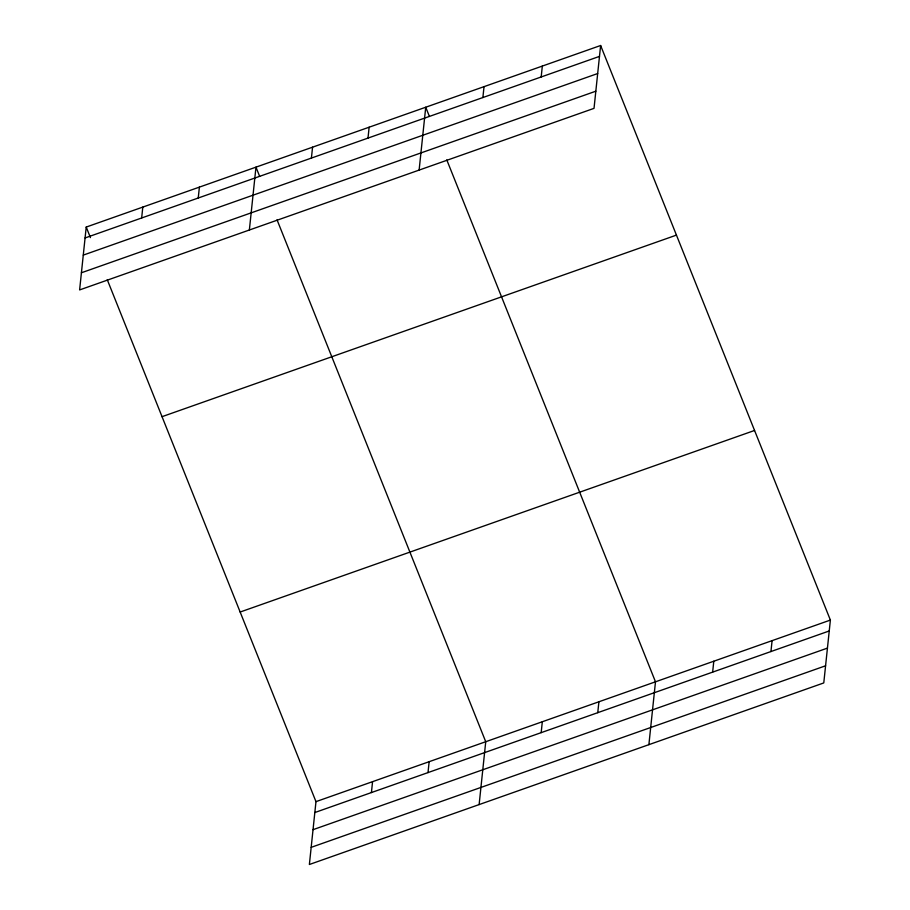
<?xml version="1.0" encoding="UTF-8"?>
<svg xmlns="http://www.w3.org/2000/svg" width="910" height="910" viewBox="0 0 910 910"><rect width="100%" height="100%" fill="white"/><g stroke="black" fill="none" stroke-linecap="round" stroke-linejoin="round"><path stroke-width="1.36" d="M86.222 227.068L79.614 289.926L594.025 108.358L600.623 45.5L86.222 227.068L90.431 237.601M141.664 217.979L142.802 207.093M198.243 198.016L199.392 187.119M249.363 230.002L255.972 167.144L259.657 176.369M311.413 158.067L312.562 147.181M368.004 138.093L369.141 127.207M107.278 279.734L315.975 801.642L309.377 864.5L823.778 682.932L830.386 620.074L600.623 45.5M419.123 170.09L425.732 107.232L429.418 116.446M371.416 792.564L372.565 781.667M482.88 97.541L484.029 86.655M428.007 772.59L429.145 761.704M541.188 76.963L542.326 66.077M479.126 804.588L485.735 741.73L277.038 219.822M541.177 732.641L542.314 721.755M597.756 712.678L598.905 701.781M648.887 744.664L655.484 681.806L446.787 159.898M712.644 672.126L713.793 661.229M770.941 651.549L772.089 640.651M85.074 237.954L599.485 56.386M83.276 255.107L597.677 73.539M81.411 272.772L595.822 91.205M162.037 416.678L676.448 235.11M240.16 612.032L754.561 430.464M315.975 801.642L830.386 620.074M314.837 812.539L829.237 630.971M313.029 829.681L827.44 648.113M311.174 847.346L825.586 665.79"/></g></svg>
